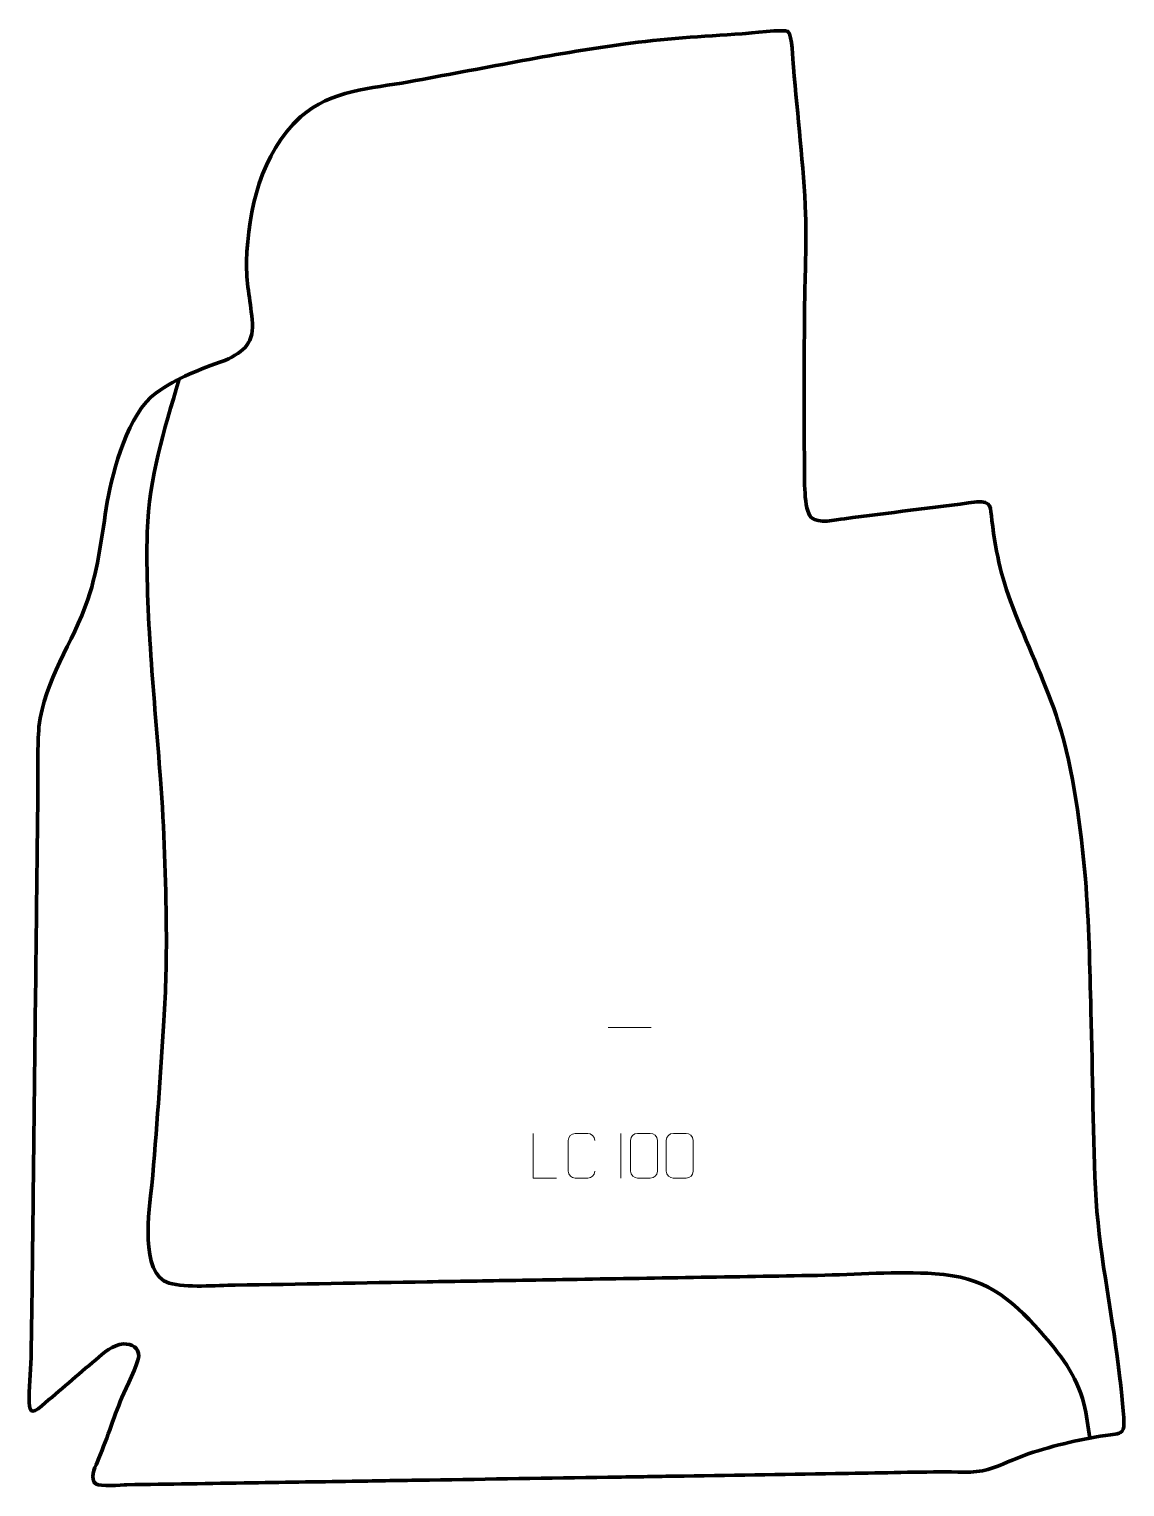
# Model space of a CAD drawing. Header units: millimetres. Extents: x 1227 to 1841, y 64 to 880.
import ezdxf

# ---------------------------------------------------------------- set-up
doc = ezdxf.new("R2010")
doc.units = ezdxf.units.MM
doc.header["$MEASUREMENT"] = 0
doc.layers.add('layer 1', color=7, linetype='Continuous')
doc.layers.add('layer 2', color=7, linetype='Continuous')

msp = doc.modelspace()

# ---------------------------------------------------------------- linework, layer by layer
at = {"layer": 'layer 1', "color": 142, "lineweight": 158}
msp.add_open_spline([(1311.0012, 683.6731), (1302.4356, 653.5488), (1294.255, 629.973), (1293.1346, 598.0226), (1293.1346, 598.0226), (1292.0445, 552.111), (1297.2132, 505.5247), (1300.5765, 459.7265), (1300.5765, 459.7265), (1302.629, 431.5582), (1303.5784, 404.0998), (1303.837, 375.8683), (1303.837, 375.8683), (1303.9865, 358.4445), (1303.585, 341.8948), (1302.4631, 324.5022), (1302.4631, 324.5022), (1300.4854, 293.6243), (1298.4752, 263.0101), (1295.6853, 232.1828), (1295.6853, 232.1828), (1294.3083, 218.9705), (1288.4892, 182.7841), (1305.394, 177.6159), (1305.394, 177.6159), (1314.9744, 174.914), (1332.0058, 176.3738), (1342.4601, 176.5227), (1342.4601, 176.5227), (1378.3024, 177.0333), (1414.1418, 177.7491), (1449.9829, 178.3419), (1449.9829, 178.3419), (1466.4824, 178.6135), (1482.9818, 178.8851), (1499.4812, 179.1568), (1499.4812, 179.1568), (1509.4809, 179.3214), (1519.4805, 179.486), (1529.4802, 179.6506), (1529.4802, 179.6506), (1575.8119, 180.4137), (1622.1436, 181.1763), (1668.4754, 181.939), (1668.4754, 181.939), (1690.0816, 182.4104), (1712.8218, 184.3006), (1734.3086, 182.8836), (1734.3086, 182.8836), (1761.9204, 181.0626), (1775.6253, 170.165), (1793.5538, 150.1921), (1793.5538, 150.1921), (1803.9632, 138.5957), (1813.7536, 125.5667), (1817.6244, 110.2214), (1817.6244, 110.2214), (1819.2202, 103.8951), (1820.0411, 97.3524), (1821.0981, 90.9179)], degree=3, knots=[0, 0, 0, 0, 0.0625, 0.0625, 0.0625, 0.0625, 0.125, 0.125, 0.125, 0.125, 0.1875, 0.1875, 0.1875, 0.1875, 0.25, 0.25, 0.25, 0.25, 0.3125, 0.3125, 0.3125, 0.3125, 0.375, 0.375, 0.375, 0.375, 0.4375, 0.4375, 0.4375, 0.4375, 0.5, 0.5, 0.5, 0.5, 0.5625, 0.5625, 0.5625, 0.5625, 0.625, 0.625, 0.625, 0.625, 0.6875, 0.6875, 0.6875, 0.6875, 0.75, 0.75, 0.75, 0.75, 0.8125, 0.8125, 0.8125, 0.8125, 0.875, 0.875, 0.875, 0.875, 1, 1, 1, 1], dxfattribs=at)
at = {"layer": 'layer 1', "color": 250, "lineweight": 9}
for points in [[(1551.3339, 320.7448), (1551.3339, 320.7448), (1575.3119, 320.7448), (1575.3119, 320.7448)], [(1558.365, 261.3858), (1558.365, 261.3858), (1558.365, 236.4117), (1558.365, 236.4117)]]:
    msp.add_open_spline(points, degree=3, dxfattribs=at)
for points, knots in [([(1522.2884, 236.4055), (1522.2884, 236.4055), (1509.3393, 236.4055), (1509.3393, 236.4055), (1509.3393, 236.4055), (1509.3393, 236.4055), (1509.3393, 261.3591), (1509.3393, 261.3591)], [0, 0, 0, 0, 0.33333333, 0.33333333, 0.33333333, 0.33333333, 1, 1, 1, 1]), ([(1543.7623, 240.2233), (1543.6225, 237.8999), (1541.9453, 236.4203), (1539.7976, 236.4095), (1539.7976, 236.4095), (1537.4657, 236.4099), (1535.1338, 236.4099), (1532.8023, 236.4095), (1532.8023, 236.4095), (1530.8773, 236.3041), (1528.9052, 238.1886), (1528.9164, 240.2059), (1528.9164, 240.2059), (1528.9168, 245.976), (1528.9168, 251.7457), (1528.9164, 257.515), (1528.9164, 257.515), (1528.9206, 259.6531), (1530.6673, 261.3723), (1532.8197, 261.3588), (1532.8197, 261.3588), (1535.1454, 261.3588), (1537.4715, 261.3588), (1539.7976, 261.3588), (1539.7976, 261.3588), (1541.7442, 261.3943), (1543.7356, 259.9028), (1543.7623, 257.4652)], [0, 0, 0, 0, 0.125, 0.125, 0.125, 0.125, 0.25, 0.25, 0.25, 0.25, 0.375, 0.375, 0.375, 0.375, 0.5, 0.5, 0.5, 0.5, 0.625, 0.625, 0.625, 0.625, 0.75, 0.75, 0.75, 0.75, 1, 1, 1, 1]), ([(1567.7843, 261.398), (1570.1504, 261.398), (1572.5169, 261.398), (1574.8834, 261.398), (1574.8834, 261.398), (1576.8639, 261.4336), (1578.8899, 259.9393), (1578.917, 257.4972), (1578.917, 257.4972), (1578.9166, 251.7398), (1578.9166, 245.982), (1578.917, 240.2238), (1578.917, 240.2238), (1578.7749, 237.8962), (1577.0685, 236.4139), (1574.8834, 236.4031), (1574.8834, 236.4031), (1572.511, 236.4035), (1570.1386, 236.4035), (1567.7666, 236.4031), (1567.7666, 236.4031), (1565.8081, 236.2975), (1563.8017, 238.1854), (1563.8131, 240.2064), (1563.8131, 240.2064), (1563.8135, 245.987), (1563.8135, 251.7673), (1563.8131, 257.5471), (1563.8131, 257.5471), (1563.8174, 259.6891), (1565.5945, 261.4116), (1567.7843, 261.398)], [0, 0, 0, 0, 0.11111111, 0.11111111, 0.11111111, 0.11111111, 0.22222222, 0.22222222, 0.22222222, 0.22222222, 0.33333333, 0.33333333, 0.33333333, 0.33333333, 0.44444444, 0.44444444, 0.44444444, 0.44444444, 0.55555556, 0.55555556, 0.55555556, 0.55555556, 0.66666667, 0.66666667, 0.66666667, 0.66666667, 0.77777778, 0.77777778, 0.77777778, 0.77777778, 1, 1, 1, 1]), ([(1587.7843, 261.398), (1590.1504, 261.398), (1592.5169, 261.398), (1594.8834, 261.398), (1594.8834, 261.398), (1596.8639, 261.4336), (1598.8899, 259.9393), (1598.917, 257.4972), (1598.917, 257.4972), (1598.9166, 251.7398), (1598.9166, 245.982), (1598.917, 240.2238), (1598.917, 240.2238), (1598.7749, 237.8962), (1597.0685, 236.4139), (1594.8834, 236.4031), (1594.8834, 236.4031), (1592.511, 236.4035), (1590.1386, 236.4035), (1587.7666, 236.4031), (1587.7666, 236.4031), (1585.8081, 236.2975), (1583.8017, 238.1854), (1583.8131, 240.2064), (1583.8131, 240.2064), (1583.8135, 245.987), (1583.8135, 251.7673), (1583.8131, 257.5471), (1583.8131, 257.5471), (1583.8174, 259.6891), (1585.5945, 261.4116), (1587.7843, 261.398)], [0, 0, 0, 0, 0.11111111, 0.11111111, 0.11111111, 0.11111111, 0.22222222, 0.22222222, 0.22222222, 0.22222222, 0.33333333, 0.33333333, 0.33333333, 0.33333333, 0.44444444, 0.44444444, 0.44444444, 0.44444444, 0.55555556, 0.55555556, 0.55555556, 0.55555556, 0.66666667, 0.66666667, 0.66666667, 0.66666667, 0.77777778, 0.77777778, 0.77777778, 0.77777778, 1, 1, 1, 1])]:
    msp.add_open_spline(points, degree=3, knots=knots, dxfattribs=at)
at = {"layer": 'layer 2', "color": 242, "lineweight": 158}
msp.add_open_spline([(1661.8487, 775.9149), (1662.4986, 759.3915), (1661.4424, 742.4548), (1661.284, 725.8616), (1661.284, 725.8616), (1661.004, 695.6704), (1660.8196, 665.2139), (1661.2318, 635.0313), (1661.2318, 635.0313), (1661.2721, 628.9718), (1660.6702, 610.1765), (1664.9943, 606.2426), (1664.9943, 606.2426), (1669.1461, 602.4655), (1678.501, 604.8467), (1683.6711, 605.5345), (1683.6711, 605.5345), (1708.3201, 608.7967), (1732.9874, 611.647), (1757.6447, 614.9665), (1757.6447, 614.9665), (1766.2436, 615.6643), (1765.2436, 611.7173), (1766.1234, 604.6076), (1766.1234, 604.6076), (1768.6407, 584.5765), (1771.7971, 571.3334), (1779.1586, 552.4826), (1779.1586, 552.4826), (1787.1068, 532.4634), (1796.7735, 512.1758), (1803.3697, 491.7645), (1803.3697, 491.7645), (1812.1416, 464.3471), (1815.875, 432.517), (1818.4953, 403.8445), (1818.4953, 403.8445), (1820.6189, 379.4799), (1820.895, 354.4158), (1821.6622, 329.9328), (1821.6622, 329.9328), (1822.7333, 294.6839), (1822.5779, 259.1325), (1824.5368, 223.9547), (1824.5368, 223.9547), (1826.7066, 190.5333), (1834.261, 157.6497), (1837.8472, 124.3111), (1837.8472, 124.3111), (1838.399, 119.1813), (1840.6236, 101.0572), (1840.03, 97.1474), (1840.03, 97.1474), (1839.1805, 92.9848), (1836.2589, 93.2099), (1832.6378, 92.7412), (1832.6378, 92.7412), (1817.0404, 90.6455), (1801.4695, 86.9178), (1786.5067, 82.0483), (1786.5067, 82.0483), (1778.9523, 79.4434), (1771.3058, 75.5086), (1763.8563, 73.2487), (1763.8563, 73.2487), (1756.2688, 70.9469), (1745.2058, 72.0769), (1737.0914, 71.9842), (1737.0914, 71.9842), (1717.5973, 71.7615), (1698.1058, 71.2723), (1678.6127, 70.9644), (1678.6127, 70.9644), (1648.4599, 70.4911), (1618.3072, 70.0178), (1588.1545, 69.5443), (1588.1545, 69.5443), (1588.1545, 69.5443), (1587.6547, 69.5365), (1587.6547, 69.5365), (1587.6547, 69.5365), (1582.1573, 69.4502), (1576.6598, 69.3639), (1571.1624, 69.2776), (1571.1624, 69.2776), (1564.4988, 69.173), (1557.8352, 69.0684), (1551.1716, 68.9638), (1551.1716, 68.9638), (1517.8537, 68.4407), (1484.5358, 67.9177), (1451.2178, 67.3947), (1451.2178, 67.3947), (1438.0573, 67.1881), (1424.8967, 66.9815), (1411.7361, 66.7749), (1411.7361, 66.7749), (1391.7453, 66.461), (1371.7546, 66.1472), (1351.7638, 65.8334), (1351.7638, 65.8334), (1328.4413, 65.4673), (1305.1188, 65.1011), (1281.7962, 64.735), (1281.7962, 64.735), (1278.3375, 64.6276), (1266.7662, 63.5823), (1264.3371, 65.2708), (1264.3371, 65.2708), (1260.8613, 68.0743), (1263.6684, 74.0444), (1265.0895, 77.2947), (1265.0895, 77.2947), (1270.2517, 89.2924), (1274.0665, 101.6518), (1279.0009, 113.637), (1279.0009, 113.637), (1281.1521, 118.8621), (1287.9337, 131.8875), (1288.3672, 136.5266), (1288.3672, 136.5266), (1288.6196, 141.6926), (1284.4497, 143.6936), (1279.8827, 143.5712), (1279.8827, 143.5712), (1273.9355, 143.2493), (1268.7891, 138.4475), (1264.3611, 134.7655), (1264.3611, 134.7655), (1254.2206, 126.2591), (1244.2761, 117.5421), (1234.1725, 109.0073), (1234.1725, 109.0073), (1227.8324, 103.6516), (1227.0216, 105.6921), (1227.0419, 113.3533), (1227.0419, 113.3533), (1227.0648, 121.975), (1228.0778, 130.584), (1228.1688, 139.314), (1228.1688, 139.314), (1228.3025, 152.1493), (1228.5759, 164.9827), (1228.7273, 177.8179), (1228.7273, 177.8179), (1228.766, 181.1491), (1228.8048, 184.4802), (1228.8435, 187.8114), (1228.8435, 187.8114), (1228.8823, 191.1426), (1228.9211, 194.4738), (1228.9598, 197.8049), (1228.9598, 197.8049), (1228.9986, 201.1361), (1229.0374, 204.4673), (1229.0761, 207.7985), (1229.0761, 207.7985), (1229.268, 224.2878), (1229.4599, 240.7771), (1229.6518, 257.2664), (1229.6518, 257.2664), (1229.9949, 286.7473), (1230.3379, 316.2282), (1230.681, 345.7091), (1230.681, 345.7091), (1230.7198, 349.0403), (1230.7585, 352.3714), (1230.7973, 355.7026), (1230.7973, 355.7026), (1231.0299, 375.6896), (1231.2625, 395.6767), (1231.4951, 415.6637), (1231.4951, 415.6637), (1231.5707, 422.1595), (1231.6463, 428.6553), (1231.7219, 435.1511), (1231.7219, 435.1511), (1231.7994, 441.8135), (1231.8769, 448.4758), (1231.9545, 455.1382), (1231.9545, 455.1382), (1232.0636, 466.1416), (1231.5986, 478.2133), (1232.5385, 489.0818), (1232.5385, 489.0818), (1235.5703, 515.2359), (1251.5193, 535.8487), (1259.935, 560.3223), (1259.935, 560.3223), (1266.0992, 578.9845), (1267.5908, 595.9195), (1270.7958, 614.9859), (1270.7958, 614.9859), (1274.0264, 633.0841), (1282.6663, 664.5185), (1297.9086, 675.81), (1297.9086, 675.81), (1310.915, 684.9416), (1321.8942, 688.768), (1336.5463, 694.1172), (1336.5463, 694.1172), (1347.8964, 699.0815), (1353.1902, 704.3784), (1351.9419, 717.0643), (1351.9419, 717.0643), (1350.6959, 728.4165), (1348.5665, 737.8855), (1348.7122, 749.5509), (1348.7122, 749.5509), (1349.7537, 778.6105), (1356.8185, 809.8666), (1378.9329, 830.4117), (1378.9329, 830.4117), (1396.4279, 845.601), (1418.046, 846.2122), (1439.7017, 850.1029), (1439.7017, 850.1029), (1479.4991, 857.2581), (1519.6166, 865.6622), (1559.6366, 871.1817), (1559.6366, 871.1817), (1582.0235, 874.2692), (1603.9284, 875.4316), (1626.4028, 877.0333), (1626.4028, 877.0333), (1629.9686, 877.3158), (1650.2854, 879.5605), (1651.918, 878.3174), (1651.918, 878.3174), (1654.4146, 875.9842), (1654.615, 862.4874), (1654.9796, 858.3399), (1654.9796, 858.3399), (1657.396, 830.8563), (1660.695, 803.5025), (1661.8487, 775.9149)], degree=3, knots=[0, 0, 0, 0, 0.01666667, 0.01666667, 0.01666667, 0.01666667, 0.03333333, 0.03333333, 0.03333333, 0.03333333, 0.05, 0.05, 0.05, 0.05, 0.06666667, 0.06666667, 0.06666667, 0.06666667, 0.08333333, 0.08333333, 0.08333333, 0.08333333, 0.1, 0.1, 0.1, 0.1, 0.11666667, 0.11666667, 0.11666667, 0.11666667, 0.13333333, 0.13333333, 0.13333333, 0.13333333, 0.15, 0.15, 0.15, 0.15, 0.16666667, 0.16666667, 0.16666667, 0.16666667, 0.18333333, 0.18333333, 0.18333333, 0.18333333, 0.2, 0.2, 0.2, 0.2, 0.21666667, 0.21666667, 0.21666667, 0.21666667, 0.23333333, 0.23333333, 0.23333333, 0.23333333, 0.25, 0.25, 0.25, 0.25, 0.26666667, 0.26666667, 0.26666667, 0.26666667, 0.28333333, 0.28333333, 0.28333333, 0.28333333, 0.3, 0.3, 0.3, 0.3, 0.31666667, 0.31666667, 0.31666667, 0.31666667, 0.33333333, 0.33333333, 0.33333333, 0.33333333, 0.35, 0.35, 0.35, 0.35, 0.36666667, 0.36666667, 0.36666667, 0.36666667, 0.38333333, 0.38333333, 0.38333333, 0.38333333, 0.4, 0.4, 0.4, 0.4, 0.41666667, 0.41666667, 0.41666667, 0.41666667, 0.43333333, 0.43333333, 0.43333333, 0.43333333, 0.45, 0.45, 0.45, 0.45, 0.46666667, 0.46666667, 0.46666667, 0.46666667, 0.48333333, 0.48333333, 0.48333333, 0.48333333, 0.5, 0.5, 0.5, 0.5, 0.51666667, 0.51666667, 0.51666667, 0.51666667, 0.53333333, 0.53333333, 0.53333333, 0.53333333, 0.55, 0.55, 0.55, 0.55, 0.56666667, 0.56666667, 0.56666667, 0.56666667, 0.58333333, 0.58333333, 0.58333333, 0.58333333, 0.6, 0.6, 0.6, 0.6, 0.61666667, 0.61666667, 0.61666667, 0.61666667, 0.63333333, 0.63333333, 0.63333333, 0.63333333, 0.65, 0.65, 0.65, 0.65, 0.66666667, 0.66666667, 0.66666667, 0.66666667, 0.68333333, 0.68333333, 0.68333333, 0.68333333, 0.7, 0.7, 0.7, 0.7, 0.71666667, 0.71666667, 0.71666667, 0.71666667, 0.73333333, 0.73333333, 0.73333333, 0.73333333, 0.75, 0.75, 0.75, 0.75, 0.76666667, 0.76666667, 0.76666667, 0.76666667, 0.78333333, 0.78333333, 0.78333333, 0.78333333, 0.8, 0.8, 0.8, 0.8, 0.81666667, 0.81666667, 0.81666667, 0.81666667, 0.83333333, 0.83333333, 0.83333333, 0.83333333, 0.85, 0.85, 0.85, 0.85, 0.86666667, 0.86666667, 0.86666667, 0.86666667, 0.88333333, 0.88333333, 0.88333333, 0.88333333, 0.9, 0.9, 0.9, 0.9, 0.91666667, 0.91666667, 0.91666667, 0.91666667, 0.93333333, 0.93333333, 0.93333333, 0.93333333, 0.95, 0.95, 0.95, 0.95, 0.96666667, 0.96666667, 0.96666667, 0.96666667, 1, 1, 1, 1], dxfattribs=at)

doc.saveas('drawing.dxf')
